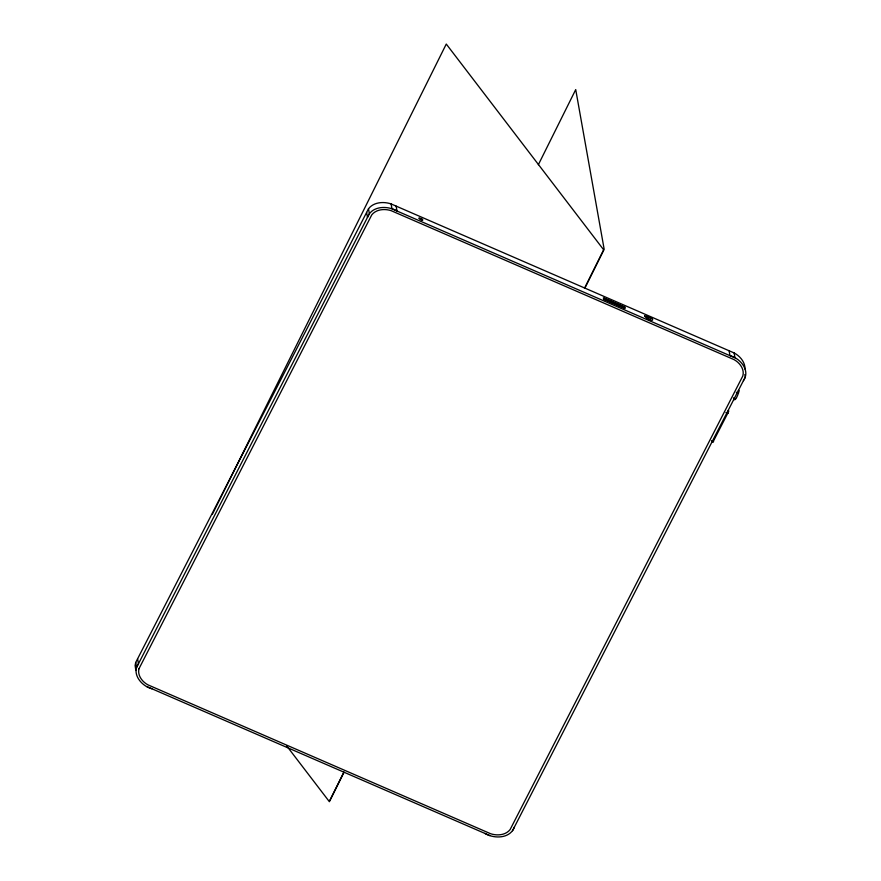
<?xml version="1.0" encoding="UTF-8"?>
<svg xmlns="http://www.w3.org/2000/svg" width="881" height="881" viewBox="0 0 881 881"><rect width="100%" height="100%" fill="white"/><g stroke="black" fill="none" stroke-linecap="round" stroke-linejoin="round"><path stroke-width="1.32" d="M734.247 399.28L734.402 398.697M745.018 369.073C745.172 362.069 740.018 356.089 734.126 352.94L391.109 203.929C383.565 201.375 373.665 202.046 368.489 208.775L135.696 662.512L135.112 665.529L135.85 670.474M712.597 441.888A3.502 0.727 -66.5 0 0 712.784 442.405L728.664 411.46A3.502 0.727 -66.5 0 0 728.51 410.59L728.158 410.766M734.17 399.776C735.921 400.701 738.267 393.851 739.049 391.219A3.502 0.727 -66.5 0 0 738.895 390.349L738.322 390.768M514.383 827.072C510.154 838.778 494.098 838.987 484.869 833.404M212.277 514.493L446.271 44.05L603.804 249.984L584.819 288.164M538.357 164.714L575.722 89.587L604.113 248.938L584.51 288.34M329.681 800.664L343.766 772.329M344.086 772.152L329.384 801.71L286.876 746.141M512.511 830.739L745.304 377.002L744.863 374.546M743.421 380.669C750.7 370.56 740.117 358.182 729.975 355.671L729.105 350.748M151.895 688.766C141.753 686.255 131.17 673.866 138.449 663.767L137.579 658.845M736.307 392.276L738.454 393.212M733.421 397.893L735.569 398.829M725.922 412.517L728.069 413.453M711.452 440.709L713.599 441.645M146.874 686.574L489.891 835.584M734.126 352.94L734.996 357.851L391.979 208.841L391.109 203.929M396.131 206.11L397.012 211.022C387.772 205.438 371.727 205.658 367.487 217.354L366.617 212.442M368.489 208.775L369.37 213.698L136.577 667.435L135.696 662.512M138.923 668.811C137.37 675.496 142.281 681.817 147.898 684.834L490.695 833.756C497.181 835.871 505.584 835.276 510.099 829.594L742.804 376.011C744.775 369.26 739.688 362.653 733.972 359.591L391.175 210.68C384.689 208.566 376.297 209.16 371.782 214.843L138.923 668.811M419.059 218.169C422.539 222.464 424.95 218.653 419.059 218.169M419.719 218.51L422.616 219.997L419.719 218.51M644.606 315.982C652.447 325.144 657.876 317.634 644.606 315.982M646.39 316.896C650.685 322.226 653.834 317.634 646.39 316.896M624.871 307.117L603.386 297.789L603.639 299.188L625.125 308.526L624.871 307.117M624.188 307.04L604.157 298.34L604.322 299.265L624.365 307.976L624.188 307.04"/></g></svg>
